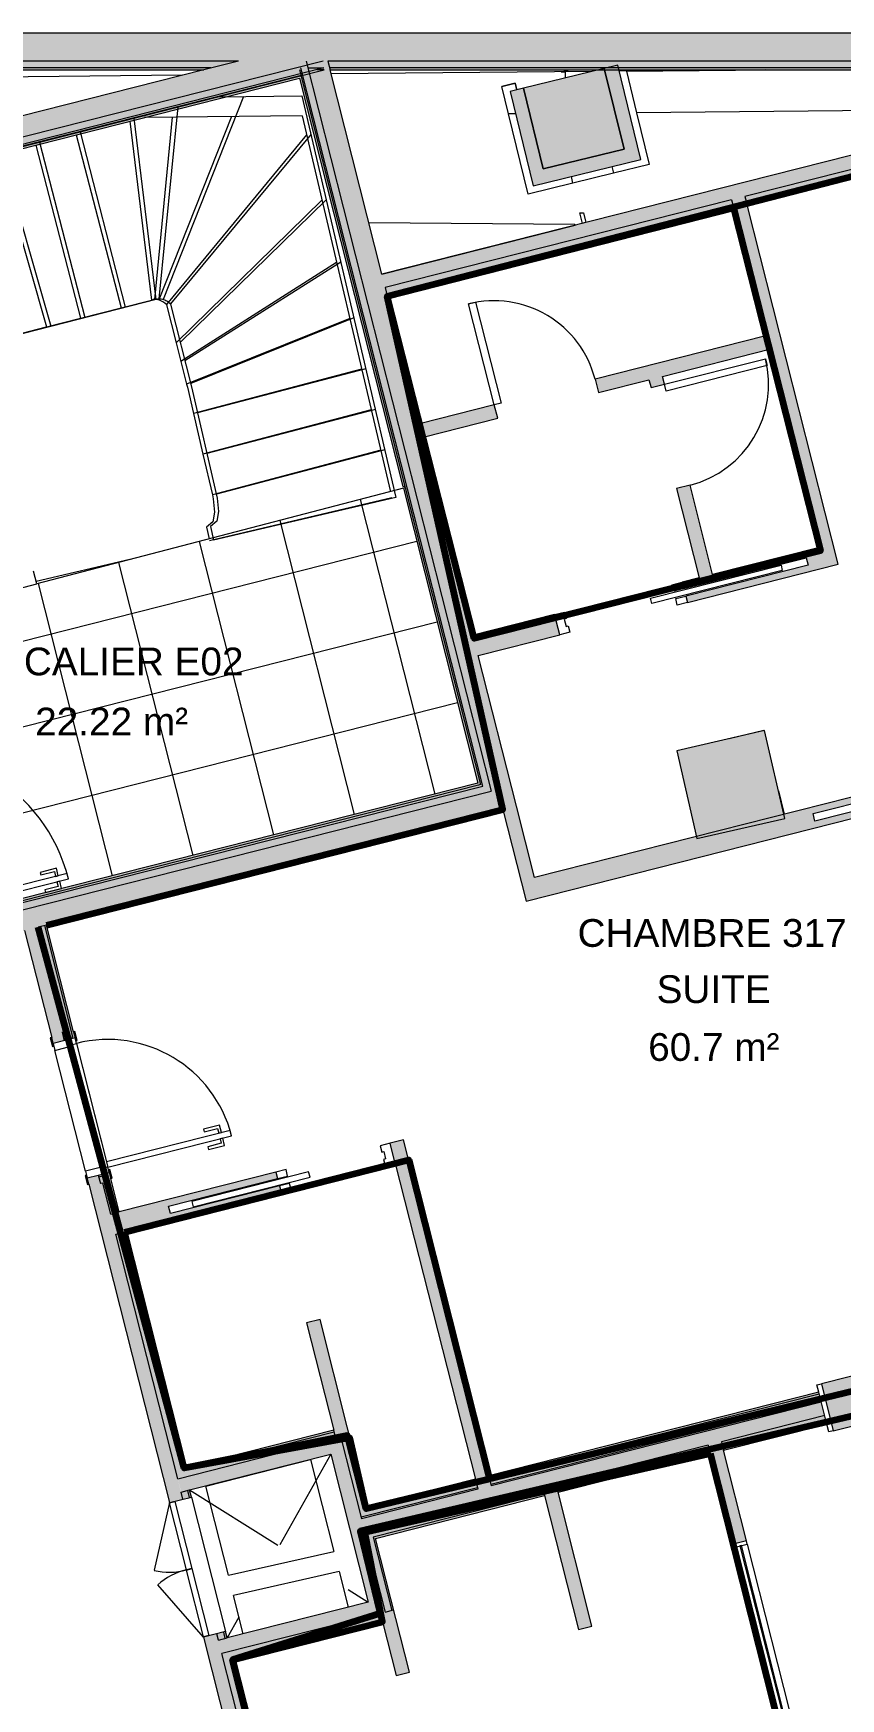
# Model space of a CAD drawing. Header units: metres. Extents: x -227.9 to -140, y 38 to 92.1.
# Drawn here: x -156.53 to -150.71, y 57.11 to 69.11 of the extents above; entities that cross this region are included whole.
import ezdxf

# ---------------------------------------------------------------- set-up
doc = ezdxf.new("R2010")
doc.units = ezdxf.units.M
doc.linetypes.add('JIS_02_0.7', pattern=[1.35, 0.75, -0.6])
doc.linetypes.add('Overhead', pattern=[0.003969, 0.002381, -0.001587])
for name, color, linetype, lineweight in [('A-AREA-IDEN', 7, 'Continuous', 9), ('A-DOOR', 7, 'Continuous', 5), ('A-FLOR', 7, 'Continuous', 5), ('A-FLOR-PATT', 7, 'Continuous', 5), ('A-GLAZ', 7, 'Continuous', 5), ('A-WALL', 7, 'Continuous', 5), ('A-WALL-PATT', 7, 'Continuous', 13), ('I-WALL', 7, 'Continuous', 5), ('S-COLS', 7, 'Continuous', 5), ('S-STRS', 7, 'Continuous', 5), ('S-STRS-MBND', 7, 'Overhead', 5)]:
    doc.layers.add(name, color=color, linetype=linetype, lineweight=lineweight)
doc.layers.add('A-DETL', color=94, linetype='Continuous', lineweight=5, true_color=0x00a600)
doc.layers.add('A-DETL-MBND', color=9, linetype='Continuous', lineweight=5, true_color=0xc0c0c0)
doc.layers.add('Chambre', color=40, linetype='Continuous')
doc.layers.add('SDB', color=230, linetype='Continuous')
doc.styles.add('Arial_1', font='arial.ttf', dxfattribs={"height": 0.2})

msp = doc.modelspace()

# ---------------------------------------------------------------- hatches: boundary and pattern name
at = {"layer": 'A-WALL', "true_color": 0xaaaaaa}
msp.add_hatch(color=253, dxfattribs=at).paths.add_polyline_path([(-147.893, 68.911), (-147.856, 68.911), (-147.856, 69.111), (-169.889, 69.111), (-169.889, 68.911), (-149.537, 68.911)])
h = msp.add_hatch(color=253, dxfattribs=at)
h.paths.add_polyline_path([(-147.856, 68.861), (-147.856, 68.911), (-149.733, 68.911), (-149.72, 68.861), (-147.893, 68.861)])
h.paths.add_polyline_path([(-150.359, 68.861), (-149.824, 68.861), (-149.836, 68.911), (-154.407, 68.911), (-154.394, 68.861), (-151.182, 68.861)])
h.paths.add_polyline_path([(-154.549, 68.861), (-154.554, 68.882), (-154.639, 68.861), (-154.601, 68.861)])
h.paths.add_polyline_path([(-155.293, 68.861), (-155.25, 68.861), (-155.052, 68.911), (-161.283, 68.911), (-161.269, 68.861), (-156.115, 68.861)])
h.paths.add_polyline_path([(-161.476, 68.861), (-161.425, 68.861), (-161.438, 68.911), (-169.889, 68.911), (-169.889, 68.861), (-161.871, 68.861)])
h = msp.add_hatch(color=253, dxfattribs=at)
h.paths.add_polyline_path([(-147.856, 68.848), (-147.856, 68.861), (-149.669, 68.861), (-149.666, 68.848), (-147.893, 68.848)])
h.paths.add_polyline_path([(-149.82, 68.848), (-149.824, 68.861), (-154.394, 68.861), (-154.391, 68.848), (-150.359, 68.848)])
h.paths.add_polyline_path([(-156.115, 68.848), (-155.301, 68.848), (-155.25, 68.861), (-161.269, 68.861), (-161.266, 68.848), (-157.76, 68.848)])
h.paths.add_polyline_path([(-161.473, 68.848), (-161.476, 68.861), (-169.889, 68.861), (-169.889, 68.848), (-161.486, 68.848)])
at = {"layer": 'A-WALL-PATT', "lineweight": 5, "true_color": 0xaaaaaa}
h = msp.add_hatch(color=253, dxfattribs=at)
h.paths.add_polyline_path([(-154.164, 58.404), (-153.325, 58.617), (-153.328, 58.626), (-154.166, 58.414)])
h.paths.add_polyline_path([(-153.228, 58.641), (-150.849, 59.244), (-150.851, 59.254), (-153.231, 58.651)])
at = {"layer": 'I-WALL', "true_color": 0xaaaaaa}
for points in [[(-158.814, 67.803), (-154.441, 68.911), (-155.052, 68.911), (-158.85, 67.949), (-158.832, 67.875)], [(-153.192, 63.504), (-153.047, 63.541), (-154.407, 68.911), (-154.562, 68.911), (-153.229, 63.649)], [(-158.753, 67.767), (-154.435, 68.861), (-154.639, 68.861), (-158.765, 67.816)], [(-158.737, 67.758), (-154.433, 68.848), (-154.486, 68.848), (-158.74, 67.77)], [(-157.78, 67.985), (-154.596, 68.791), (-154.6, 68.806), (-157.784, 67.999)], [(-153.302, 63.682), (-153.29, 63.685), (-154.597, 68.848), (-154.611, 68.848), (-153.305, 63.695)], [(-153.865, 65.843), (-153.851, 65.847), (-154.596, 68.791), (-154.611, 68.787), (-154.176, 67.072)], [(-153.277, 63.637), (-153.229, 63.649), (-154.549, 68.861), (-154.601, 68.861), (-153.29, 63.685)], [(-153.993, 67.278), (-149.601, 68.39), (-149.626, 68.487), (-154.018, 67.375)], [(-150.861, 65.405), (-150.764, 65.429), (-151.399, 67.935), (-151.496, 67.91), (-151.182, 66.671)], [(-153.32, 63.691), (-153.305, 63.695), (-153.848, 65.835), (-153.862, 65.831), (-153.324, 63.706)], [(-157.597, 62.388), (-153.192, 63.504), (-153.229, 63.649), (-157.633, 62.534), (-157.629, 62.517)], [(-157.488, 62.571), (-153.277, 63.637), (-153.29, 63.685), (-157.5, 62.619)], [(-157.433, 62.65), (-153.32, 63.691), (-153.324, 63.706), (-157.436, 62.664), (-157.435, 62.659)], [(-152.976, 62.856), (-152.879, 62.881), (-153.047, 63.541), (-153.144, 63.516)], [(-153.325, 58.617), (-153.228, 58.641), (-153.823, 60.99), (-153.92, 60.965), (-153.328, 58.626)], [(-154.348, 58.981), (-154.251, 59.006), (-154.394, 59.57), (-154.463, 59.841), (-154.56, 59.817), (-154.36, 59.03)], [(-154.139, 58.308), (-150.824, 59.147), (-150.849, 59.244), (-154.164, 58.404)], [(-155.464, 58.596), (-154.385, 58.869), (-154.409, 58.966), (-155.489, 58.692)], [(-155.441, 58.705), (-154.348, 58.981), (-154.36, 59.03), (-155.453, 58.753)], [(-155.44, 58.756), (-154.36, 59.03), (-154.364, 59.042), (-155.443, 58.769)], [(-154.115, 57.803), (-154.018, 57.827), (-154.312, 58.99), (-154.409, 58.966), (-154.155, 57.963)], [(-152.6, 57.606), (-152.503, 57.63), (-152.762, 58.656), (-152.859, 58.632), (-152.826, 58.498)], [(-155.17, 57.432), (-153.993, 57.73), (-154.018, 57.827), (-155.194, 57.529)], [(-153.915, 57.273), (-153.818, 57.297), (-153.932, 57.746), (-154.029, 57.721), (-153.954, 57.427)], [(-155.109, 57.396), (-154.017, 57.673), (-154.029, 57.721), (-155.121, 57.445)], [(-155.093, 57.387), (-154.013, 57.66), (-154.017, 57.673), (-155.096, 57.399)]]:
    msp.add_hatch(color=253, dxfattribs=at).paths.add_polyline_path(points)
h = msp.add_hatch(color=253, dxfattribs=at)
h.paths.add_polyline_path([(-153.981, 67.229), (-151.483, 67.862), (-151.496, 67.91), (-153.993, 67.278)])
h.paths.add_polyline_path([(-151.387, 67.887), (-149.589, 68.342), (-149.601, 68.39), (-151.399, 67.935)])
h = msp.add_hatch(color=253, dxfattribs=at)
h.paths.add_polyline_path([(-153.978, 67.217), (-151.48, 67.849), (-151.483, 67.862), (-153.981, 67.229)])
h.paths.add_polyline_path([(-151.383, 67.874), (-149.525, 68.345), (-149.526, 68.35), (-149.587, 68.334), (-149.589, 68.342), (-151.387, 67.887)])
h = msp.add_hatch(color=253, dxfattribs=at)
h.paths.add_polyline_path([(-153.72, 66.199), (-153.182, 66.336), (-153.207, 66.433), (-153.745, 66.296)])
h.paths.add_polyline_path([(-152.455, 66.521), (-151.223, 66.834), (-151.248, 66.931), (-152.48, 66.618)])
h = msp.add_hatch(color=253, dxfattribs=at)
h.paths.add_polyline_path([(-151.729, 65.185), (-151.632, 65.209), (-151.795, 65.854), (-151.892, 65.83), (-151.752, 65.277)])
h.paths.add_polyline_path([(-152.076, 66.557), (-151.979, 66.581), (-151.994, 66.638), (-152.091, 66.614)])
h = msp.add_hatch(color=253, dxfattribs=at)
h.paths.add_polyline_path([(-153.322, 64.627), (-152.735, 64.775), (-152.772, 64.921), (-153.359, 64.772)])
h.paths.add_polyline_path([(-151.814, 65.008), (-150.727, 65.284), (-150.764, 65.429), (-151.851, 65.154), (-151.839, 65.108), (-150.957, 65.331), (-150.944, 65.278), (-151.826, 65.054), (-151.821, 65.036)])
h = msp.add_hatch(color=253, dxfattribs=at)
h.paths.add_polyline_path([(-152.879, 62.881), (-149.845, 63.65), (-149.856, 63.696), (-150.894, 63.433), (-150.907, 63.486), (-149.87, 63.749), (-149.881, 63.795), (-152.916, 63.026)])
h.paths.add_polyline_path([(-148.769, 63.922), (-148.562, 63.975), (-148.598, 64.12), (-148.805, 64.068), (-148.777, 63.953)])
h = msp.add_hatch(color=253, dxfattribs=at)
h.paths.add_polyline_path([(-157.452, 62.631), (-157.439, 62.634), (-157.442, 62.647), (-157.455, 62.644), (-157.453, 62.634)])
h.paths.add_polyline_path([(-157.43, 62.637), (-153.302, 63.682), (-153.305, 63.695), (-157.433, 62.65), (-157.43, 62.637)])
h = msp.add_hatch(color=253, dxfattribs=at)
h.paths.add_polyline_path([(-153.924, 52.314), (-153.893, 52.317), (-153.894, 52.321)])
h.paths.add_polyline_path([(-154.219, 53.271), (-154.14, 53.291), (-154.155, 53.352), (-154.137, 53.356), (-154.46, 54.63), (-154.478, 54.625), (-154.493, 54.686), (-154.572, 54.666), (-154.229, 53.311)])
h.paths.add_polyline_path([(-154.818, 55.636), (-154.739, 55.656), (-154.754, 55.717), (-154.736, 55.721), (-155.206, 57.575), (-155.303, 57.551), (-154.828, 55.677)])
h.paths.add_polyline_path([(-155.548, 58.52), (-155.452, 58.544), (-156.029, 60.823), (-156.047, 60.819), (-156.062, 60.88), (-156.141, 60.86), (-155.815, 59.57)])
h.paths.add_polyline_path([(-156.387, 61.829), (-156.308, 61.849), (-156.323, 61.91), (-156.305, 61.915), (-156.496, 62.667), (-156.593, 62.643), (-156.397, 61.87)])
h = msp.add_hatch(color=253, dxfattribs=at)
h.paths.add_polyline_path([(-154.143, 53.303), (-154.076, 53.32), (-154.236, 53.95), (-154.285, 53.938), (-154.137, 53.356), (-154.155, 53.352), (-154.145, 53.311)])
h.paths.add_polyline_path([(-154.312, 54.044), (-154.263, 54.057), (-154.424, 54.69), (-154.49, 54.674), (-154.478, 54.625), (-154.46, 54.63), (-154.354, 54.212)])
h.paths.add_polyline_path([(-154.761, 55.819), (-154.713, 55.831), (-155.121, 57.445), (-155.17, 57.432), (-154.897, 56.355)])
h.paths.add_polyline_path([(-155.194, 57.529), (-155.146, 57.541), (-155.157, 57.587), (-155.206, 57.575)])
h.paths.add_polyline_path([(-155.452, 58.544), (-155.403, 58.557), (-155.416, 58.608), (-155.464, 58.596)])
h.paths.add_polyline_path([(-155.489, 58.692), (-155.441, 58.705), (-155.887, 60.467), (-155.935, 60.455), (-155.711, 59.57)])
h.paths.add_polyline_path([(-155.972, 60.6), (-155.924, 60.612), (-155.993, 60.884), (-156.059, 60.867), (-156.047, 60.819), (-156.029, 60.823), (-155.983, 60.642)])
h.paths.add_polyline_path([(-156.311, 61.862), (-156.245, 61.878), (-156.447, 62.679), (-156.496, 62.667), (-156.305, 61.915), (-156.323, 61.91), (-156.313, 61.869)])
h = msp.add_hatch(color=253, dxfattribs=at)
h.paths.add_polyline_path([(-153.893, 52.317), (-153.812, 52.328), (-153.815, 52.341), (-153.894, 52.321)])
h.paths.add_polyline_path([(-154.14, 53.291), (-154.061, 53.311), (-154.211, 53.905), (-154.224, 53.902), (-154.076, 53.32), (-154.143, 53.303)])
h.paths.add_polyline_path([(-154.275, 54.105), (-154.263, 54.108), (-154.414, 54.706), (-154.493, 54.686), (-154.49, 54.674), (-154.424, 54.69), (-154.302, 54.212)])
h.paths.add_polyline_path([(-154.739, 55.656), (-154.66, 55.676), (-154.663, 55.689), (-154.742, 55.668)])
h.paths.add_polyline_path([(-154.713, 55.831), (-154.7, 55.834), (-155.096, 57.399), (-155.109, 57.396), (-154.845, 56.355)])
h.paths.add_polyline_path([(-155.146, 57.541), (-155.133, 57.545), (-155.145, 57.591), (-155.157, 57.587)])
h.paths.add_polyline_path([(-155.403, 58.557), (-155.39, 58.56), (-155.403, 58.611), (-155.416, 58.608)])
h.paths.add_polyline_path([(-155.453, 58.753), (-155.44, 58.756), (-155.874, 60.47), (-155.887, 60.467), (-155.66, 59.57)])
h.paths.add_polyline_path([(-155.924, 60.612), (-155.911, 60.616), (-155.983, 60.9), (-156.062, 60.88), (-156.059, 60.867), (-155.993, 60.884), (-155.931, 60.642)])
h.paths.add_polyline_path([(-156.308, 61.849), (-156.229, 61.869), (-156.435, 62.683), (-156.447, 62.679), (-156.245, 61.878), (-156.311, 61.862)])
h = msp.add_hatch(color=253, dxfattribs=at)
h.paths.add_polyline_path([(-155.935, 60.455), (-154.744, 60.757), (-154.756, 60.803), (-155.541, 60.604), (-155.555, 60.657), (-154.769, 60.856), (-154.781, 60.902), (-155.972, 60.6)])
h.paths.add_polyline_path([(-153.92, 60.965), (-153.823, 60.99), (-153.86, 61.135), (-153.957, 61.111), (-153.928, 60.997)])
h = msp.add_hatch(color=253, dxfattribs=at)
h.paths.add_polyline_path([(-154.118, 58.426), (-153.328, 58.626), (-153.34, 58.675), (-154.13, 58.475)])
h.paths.add_polyline_path([(-153.231, 58.651), (-150.851, 59.254), (-150.864, 59.302), (-153.243, 58.7)])
h = msp.add_hatch(color=253, dxfattribs=at)
h.paths.add_polyline_path([(-154.117, 58.478), (-153.34, 58.675), (-153.343, 58.688), (-154.121, 58.491)])
h.paths.add_polyline_path([(-153.243, 58.7), (-150.864, 59.302), (-150.867, 59.315), (-153.246, 58.712)])
h = msp.add_hatch(color=253, dxfattribs=at)
h.paths.add_polyline_path([(-154.079, 58.271), (-152.847, 58.583), (-152.859, 58.632), (-154.091, 58.32)])
h.paths.add_polyline_path([(-152.75, 58.608), (-151.653, 58.886), (-151.665, 58.934), (-152.762, 58.656)])
h.paths.add_polyline_path([(-151.556, 58.91), (-150.812, 59.099), (-150.824, 59.147), (-151.568, 58.959)])
h = msp.add_hatch(color=253, dxfattribs=at)
h.paths.add_polyline_path([(-154.063, 58.262), (-152.844, 58.571), (-152.847, 58.583), (-154.066, 58.275)])
h.paths.add_polyline_path([(-152.747, 58.595), (-151.65, 58.873), (-151.653, 58.886), (-152.75, 58.608)])
h.paths.add_polyline_path([(-151.553, 58.898), (-150.809, 59.086), (-150.812, 59.099), (-151.556, 58.91)])
h = msp.add_hatch(color=253, dxfattribs=at)
h.paths.add_polyline_path([(-153.993, 57.73), (-153.945, 57.743), (-154.091, 58.32), (-154.139, 58.308), (-154.018, 57.827)])
h.paths.add_polyline_path([(-154.166, 58.414), (-154.118, 58.426), (-154.264, 59.003), (-154.312, 58.99), (-154.188, 58.498)])
h = msp.add_hatch(color=253, dxfattribs=at)
h.paths.add_polyline_path([(-153.945, 57.743), (-153.932, 57.746), (-154.066, 58.275), (-154.079, 58.271), (-153.969, 57.839)])
h.paths.add_polyline_path([(-154.13, 58.475), (-154.117, 58.478), (-154.251, 59.006), (-154.264, 59.003), (-154.136, 58.498)])
h = msp.add_hatch(color=253, dxfattribs=at)
h.paths.add_polyline_path([(-151.111, 56.744), (-151.014, 56.768), (-151.02, 56.791), (-151.117, 56.767)])
h.paths.add_polyline_path([(-151.485, 58.221), (-151.388, 58.245), (-151.568, 58.959), (-151.665, 58.934), (-151.555, 58.498)])
at = {"layer": 'S-COLS', "true_color": 0x808080}
for points in [[(-152.926, 68.012), (-152.149, 68.202), (-152.316, 68.882), (-152.413, 68.858), (-152.27, 68.275), (-152.853, 68.133), (-152.996, 68.715), (-153.093, 68.691), (-152.958, 68.143)], [(-152.853, 68.133), (-152.27, 68.275), (-152.413, 68.858), (-152.996, 68.715), (-152.855, 68.143)], [(-151.745, 63.307), (-151.111, 63.452), (-151.257, 64.086), (-151.891, 63.94)], [(-150.762, 59.038), (-149.986, 59.234), (-150.072, 59.574), (-150.848, 59.377)]]:
    msp.add_hatch(color=8, dxfattribs=at).paths.add_polyline_path(points)

# ---------------------------------------------------------------- linework, layer by layer
at = {"layer": 'A-DETL', "color": 7, "linetype": 'JIS_02_0.7'}
for p, q in [((-154.385, 58.869), (-155.133, 57.545)), ((-155.403, 58.611), (-154.115, 57.803))]:
    msp.add_line(p, q, dxfattribs=at)
at = {"layer": 'A-DETL-MBND', "lineweight": 9}
for p, q in [((-152.725, 68.833), (-152.665, 68.848)), ((-152.256, 68.848), (-152.254, 68.838)), ((-152.254, 68.838), (-151.205, 68.848)), ((-152.254, 68.838), (-152.18, 68.538)), ((-152.254, 68.838), (-152.18, 68.538)), ((-153.153, 68.728), (-153.056, 68.752)), ((-153.056, 68.752), (-153.153, 68.728)), ((-153.105, 68.53), (-153.153, 68.728)), ((-153.105, 68.53), (-153.153, 68.728)), ((-153.044, 68.703), (-153.056, 68.752)), ((-153.056, 68.752), (-153.044, 68.703)), ((-149.748, 68.562), (-152.18, 68.538)), ((-154.592, 68.515), (-155.728, 68.504)), ((-152.963, 67.951), (-153.105, 68.53)), ((-152.18, 68.538), (-152.089, 68.165)), ((-152.347, 68.102), (-152.639, 68.031)), ((-152.347, 68.102), (-152.639, 68.031)), ((-152.089, 68.165), (-152.347, 68.102)), ((-152.639, 68.031), (-152.963, 67.951)), ((-152.589, 67.816), (-152.563, 67.816)), ((-152.563, 67.816), (-152.547, 67.747)), ((-155.124, 57.996), (-154.363, 58.168)), ((-154.326, 58.023), (-155.087, 57.85))]:
    msp.add_line(p, q, dxfattribs=at)
at = {"layer": 'A-DETL-MBND'}
for p, q in [((-154.018, 67.375), (-152.624, 67.729)), ((-152.572, 67.743), (-152.547, 67.749))]:
    msp.add_line(p, q, dxfattribs=at)
at = {"layer": 'A-DOOR', "lineweight": 9}
for p, q in [((-153.392, 67.16), (-153.342, 67.172)), ((-153.207, 66.433), (-153.392, 67.16)), ((-153.342, 67.172), (-153.157, 66.446)), ((-151.979, 66.581), (-151.252, 66.765)), ((-151.252, 66.765), (-151.24, 66.716)), ((-151.24, 66.716), (-151.967, 66.532)), ((-151.967, 66.532), (-151.979, 66.581)), ((-153.157, 66.446), (-153.207, 66.433)), ((-152.08, 65.039), (-151.139, 65.277)), ((-151.13, 65.239), (-152.07, 65)), ((-151.139, 65.277), (-151.13, 65.239)), ((-152.07, 65), (-152.08, 65.039)), ((-154.545, 60.905), (-155.388, 60.691)), ((-155.378, 60.653), (-154.535, 60.866)), ((-154.535, 60.866), (-154.545, 60.905)), ((-155.388, 60.691), (-155.378, 60.653))]:
    msp.add_line(p, q, dxfattribs=at)
at = {"layer": 'A-DOOR', "color": 9, "true_color": 0xc0c0c0}
for p, q in [((-151.924, 65.135), (-151.851, 65.154)), ((-151.912, 65.089), (-151.924, 65.135)), ((-151.839, 65.108), (-151.912, 65.089)), ((-151.851, 65.154), (-151.839, 65.108)), ((-151.898, 65.036), (-151.826, 65.054)), ((-151.887, 64.99), (-151.898, 65.036)), ((-151.814, 65.008), (-151.887, 64.99)), ((-151.826, 65.054), (-151.814, 65.008)), ((-152.772, 64.921), (-152.699, 64.939)), ((-152.735, 64.775), (-152.772, 64.921)), ((-152.687, 64.893), (-152.702, 64.889)), ((-152.702, 64.889), (-152.688, 64.836)), ((-152.699, 64.939), (-152.687, 64.893)), ((-152.688, 64.836), (-152.674, 64.84)), ((-152.674, 64.84), (-152.662, 64.794)), ((-152.662, 64.794), (-152.735, 64.775)), ((-156.398, 61.873), (-156.408, 61.87)), ((-156.408, 61.87), (-156.392, 61.807)), ((-156.382, 61.81), (-156.398, 61.873)), ((-156.229, 61.869), (-156.387, 61.829)), ((-156.387, 61.829), (-156.374, 61.78)), ((-156.261, 61.819), (-156.219, 61.83)), ((-156.23, 61.915), (-156.24, 61.913)), ((-156.24, 61.913), (-156.224, 61.85)), ((-156.214, 61.852), (-156.23, 61.915)), ((-156.219, 61.83), (-156.229, 61.869)), ((-156.224, 61.85), (-156.214, 61.852)), ((-156.392, 61.807), (-156.382, 61.81)), ((-156.374, 61.78), (-156.259, 61.81)), ((-156.259, 61.81), (-156.261, 61.819)), ((-153.957, 61.111), (-154.03, 61.092)), ((-153.92, 60.965), (-153.957, 61.111)), ((-154.03, 61.092), (-154.018, 61.046)), ((-154.018, 61.046), (-154.004, 61.05)), ((-153.99, 60.997), (-154.005, 60.993)), ((-154.005, 60.993), (-153.993, 60.947)), ((-154.004, 61.05), (-153.99, 60.997)), ((-156.146, 60.879), (-156.156, 60.877)), ((-156.156, 60.877), (-156.14, 60.814)), ((-156.038, 60.937), (-156.153, 60.908)), ((-156.153, 60.908), (-156.141, 60.86)), ((-156.13, 60.816), (-156.146, 60.879)), ((-156.141, 60.86), (-155.983, 60.9)), ((-156.036, 60.928), (-156.038, 60.937)), ((-155.993, 60.938), (-156.036, 60.928)), ((-155.983, 60.9), (-155.993, 60.938)), ((-155.978, 60.921), (-155.988, 60.919)), ((-155.988, 60.919), (-155.972, 60.856)), ((-155.962, 60.858), (-155.978, 60.921)), ((-154.708, 60.92), (-154.781, 60.902)), ((-154.781, 60.902), (-154.769, 60.856)), ((-154.769, 60.856), (-154.697, 60.874)), ((-154.697, 60.874), (-154.708, 60.92)), ((-153.993, 60.947), (-153.92, 60.965)), ((-156.14, 60.814), (-156.13, 60.816)), ((-155.972, 60.856), (-155.962, 60.858)), ((-154.683, 60.821), (-154.756, 60.803)), ((-154.756, 60.803), (-154.744, 60.757)), ((-154.744, 60.757), (-154.672, 60.775)), ((-154.672, 60.775), (-154.683, 60.821)), ((-155.548, 58.52), (-155.659, 58.032)), ((-155.303, 57.551), (-155.632, 57.927))]:
    msp.add_line(p, q, dxfattribs=at)
at = {"layer": 'A-DOOR'}
for p, q in [((-156.287, 63.055), (-157.47, 62.756)), ((-156.364, 63.092), (-156.48, 63.063)), ((-156.48, 63.063), (-156.475, 63.044)), ((-156.475, 63.044), (-156.378, 63.068)), ((-156.378, 63.068), (-156.37, 63.034)), ((-156.37, 63.034), (-156.35, 63.039)), ((-156.35, 63.039), (-156.364, 63.092)), ((-156.277, 63.016), (-156.287, 63.055)), ((-157.46, 62.717), (-156.277, 63.016)), ((-156.351, 62.962), (-156.448, 62.937)), ((-156.448, 62.937), (-156.443, 62.918)), ((-156.443, 62.918), (-156.327, 62.947)), ((-156.34, 63), (-156.36, 62.995)), ((-156.36, 62.995), (-156.351, 62.962)), ((-156.327, 62.947), (-156.34, 63)), ((-155.188, 61.24), (-155.304, 61.211)), ((-155.174, 61.187), (-155.188, 61.24)), ((-155.111, 61.203), (-156.003, 60.977)), ((-155.993, 60.938), (-155.101, 61.164)), ((-155.304, 61.211), (-155.299, 61.192)), ((-155.299, 61.192), (-155.202, 61.216)), ((-155.175, 61.11), (-155.272, 61.085)), ((-155.202, 61.216), (-155.193, 61.182)), ((-155.193, 61.182), (-155.174, 61.187)), ((-155.164, 61.148), (-155.184, 61.143)), ((-155.184, 61.143), (-155.175, 61.11)), ((-155.151, 61.095), (-155.164, 61.148)), ((-155.101, 61.164), (-155.111, 61.203)), ((-155.272, 61.085), (-155.267, 61.066)), ((-155.267, 61.066), (-155.151, 61.095)), ((-156.003, 60.977), (-155.993, 60.938))]:
    msp.add_line(p, q, dxfattribs=at)
at = {"layer": 'A-DOOR', "color": 9, "lineweight": 9, "true_color": 0xc0c0c0}
for p, q in [((-155.548, 58.518), (-155.509, 58.528)), ((-155.426, 58.036), (-155.548, 58.518)), ((-155.509, 58.528), (-155.387, 58.046)), ((-155.387, 58.046), (-155.426, 58.036)), ((-155.425, 58.034), (-155.387, 58.044)), ((-155.303, 57.552), (-155.425, 58.034)), ((-155.387, 58.044), (-155.265, 57.562)), ((-155.265, 57.562), (-155.303, 57.552))]:
    msp.add_line(p, q, dxfattribs=at)
at = {"layer": 'A-DOOR'}
for centre, radius, start, end in [((-153.207, 66.433), 0.75, 14.2746, 104.2746), ((-151.979, 66.581), 0.75, 284.2157, 14.2157), ((-157.46, 62.717), 1.22, 14.2157, 104.2157), ((-155.993, 60.938), 0.92, 14.2157, 104.2157)]:
    msp.add_arc(centre, radius, start, end, dxfattribs=at)
at = {"layer": 'A-DOOR', "color": 9, "true_color": 0xc0c0c0}
for centre, start, end in [((-155.548, 58.473), 255.8362, 285.5952), ((-155.325, 57.592), 102.8362, 132.5952)]:
    msp.add_arc(centre, 0.455, start, end, dxfattribs=at)
at = {"layer": 'A-FLOR', "lineweight": 9}
for p, q in [((-155.458, 68.808), (-160.794, 68.757)), ((-152.504, 68.836), (-154.384, 68.818)), ((-152.725, 68.833), (-152.695, 68.834)), ((-152.695, 68.834), (-152.695, 68.789)), ((-151.25, 68.848), (-152.305, 68.838)), ((-154.592, 68.515), (-153.955, 65.806)), ((-153.053, 68.53), (-153.105, 68.53)), ((-156.461, 68.334), (-156.438, 68.34)), ((-152.639, 68.031), (-152.65, 68.079)), ((-152.359, 68.151), (-152.347, 68.102)), ((-154.112, 67.746), (-152.626, 67.736)), ((-152.626, 67.736), (-152.624, 67.728)), ((-152.571, 67.741), (-152.589, 67.816)), ((-155.834, 65.318), (-156.51, 65.159)), ((-155.287, 58.639), (-154.531, 58.831)), ((-154.531, 58.831), (-154.363, 58.168)), ((-155.124, 57.996), (-155.287, 58.639)), ((-154.326, 58.023), (-154.261, 57.766)), ((-155.017, 57.574), (-155.087, 57.85))]:
    msp.add_line(p, q, dxfattribs=at)
at = {"layer": 'A-FLOR'}
for p, q in [((-153.862, 65.831), (-156.506, 65.143)), ((-151.514, 64.027), (-151.263, 64.087)), ((-151.263, 64.087), (-151.262, 64.084)), ((-151.157, 63.651), (-151.116, 63.482)), ((-153.144, 63.516), (-156.435, 62.683)), ((-156.219, 61.83), (-155.993, 60.938)), ((-150.88, 59.369), (-150.848, 59.377)), ((-150.867, 59.315), (-150.88, 59.369)), ((-150.794, 59.03), (-150.809, 59.086)), ((-150.762, 59.038), (-150.794, 59.03))]:
    msp.add_line(p, q, dxfattribs=at)
at = {"layer": 'A-FLOR-PATT', "color": 7, "linetype": 'Continuous', "true_color": 0xffffff}
for p, q in [((-153.633, 63.627), (-154.171, 65.75)), ((-154.214, 63.48), (-154.751, 65.599)), ((-157.874, 64.41), (-153.766, 65.45)), ((-154.796, 63.333), (-155.332, 65.448)), ((-155.378, 63.185), (-155.913, 65.297)), ((-155.959, 63.038), (-156.493, 65.146)), ((-157.741, 63.825), (-153.618, 64.869)), ((-157.593, 63.243), (-153.471, 64.287))]:
    msp.add_line(p, q, dxfattribs=at)
at = {"layer": 'A-GLAZ', "lineweight": 13}
for p, q in [((-151.388, 58.245), (-151.485, 58.221)), ((-151.485, 58.221), (-151.479, 58.197)), ((-151.479, 58.197), (-151.382, 58.221)), ((-151.382, 58.221), (-151.388, 58.245)), ((-151.425, 58.21), (-151.435, 58.208)), ((-151.435, 58.208), (-151.079, 56.802)), ((-151.07, 56.804), (-151.425, 58.21))]:
    msp.add_line(p, q, dxfattribs=at)
at = {"layer": 'A-GLAZ'}
for p, q in [((-151.382, 58.221), (-151.026, 56.815)), ((-151.123, 56.791), (-151.479, 58.197))]:
    msp.add_line(p, q, dxfattribs=at)
at = {"layer": 'A-WALL', "lineweight": 13}
for p, q in [((-147.856, 69.111), (-169.889, 69.111)), ((-161.266, 68.848), (-155.301, 68.848)), ((-154.391, 68.848), (-149.82, 68.848))]:
    msp.add_line(p, q, dxfattribs=at)
at = {"layer": 'A-WALL'}
for p, q in [((-155.052, 68.911), (-161.283, 68.911)), ((-154.441, 68.911), (-158.814, 67.803)), ((-155.052, 68.911), (-155.301, 68.848)), ((-154.562, 68.911), (-153.229, 63.649)), ((-149.836, 68.911), (-154.407, 68.911)), ((-154.407, 68.911), (-154.391, 68.848)), ((-155.25, 68.861), (-161.269, 68.861)), ((-154.435, 68.861), (-158.753, 67.767)), ((-153.29, 63.685), (-154.601, 68.861)), ((-149.824, 68.861), (-154.394, 68.861)), ((-149.601, 68.39), (-151.399, 67.935)), ((-149.589, 68.342), (-151.387, 67.887)), ((-151.496, 67.91), (-153.993, 67.278)), ((-151.483, 67.862), (-153.981, 67.229)), ((-151.496, 67.91), (-151.48, 67.849)), ((-151.399, 67.935), (-151.383, 67.874)), ((-153.993, 67.278), (-153.978, 67.217)), ((-153.848, 65.835), (-153.305, 63.695)), ((-157.488, 62.571), (-153.229, 63.649)), ((-153.32, 63.691), (-157.433, 62.65)), ((-157.43, 62.637), (-153.29, 63.685)), ((-156.435, 62.683), (-156.496, 62.667)), ((-156.305, 61.915), (-156.496, 62.667)), ((-156.245, 61.878), (-156.447, 62.679)), ((-156.323, 61.91), (-156.305, 61.915)), ((-156.323, 61.91), (-156.308, 61.849)), ((-156.311, 61.862), (-156.245, 61.878)), ((-156.062, 60.88), (-156.047, 60.819)), ((-155.993, 60.884), (-156.059, 60.867)), ((-155.924, 60.612), (-155.993, 60.884)), ((-156.029, 60.823), (-156.047, 60.819)), ((-155.972, 60.6), (-156.029, 60.823)), ((-155.972, 60.6), (-155.911, 60.616)), ((-155.935, 60.455), (-155.874, 60.47)), ((-155.489, 58.692), (-155.935, 60.455)), ((-155.453, 58.753), (-155.887, 60.467)), ((-150.864, 59.302), (-153.243, 58.7)), ((-150.851, 59.254), (-153.231, 58.651)), ((-150.849, 59.244), (-153.228, 58.641)), ((-150.824, 59.147), (-151.568, 58.959)), ((-150.812, 59.099), (-151.556, 58.91)), ((-155.489, 58.692), (-154.348, 58.981)), ((-155.453, 58.753), (-154.36, 59.03)), ((-154.348, 58.981), (-154.364, 59.042)), ((-154.251, 59.006), (-154.312, 58.99)), ((-154.312, 58.99), (-154.164, 58.404)), ((-154.264, 59.003), (-154.13, 58.475)), ((-151.568, 58.959), (-151.553, 58.898)), ((-151.665, 58.934), (-152.762, 58.656)), ((-151.653, 58.886), (-152.75, 58.608)), ((-151.665, 58.934), (-151.65, 58.873)), ((-153.246, 58.712), (-153.228, 58.641)), ((-155.464, 58.596), (-155.403, 58.611)), ((-155.452, 58.544), (-155.464, 58.596)), ((-155.403, 58.557), (-155.416, 58.608)), ((-153.328, 58.626), (-154.166, 58.414)), ((-153.325, 58.617), (-154.164, 58.404)), ((-152.859, 58.632), (-154.139, 58.308)), ((-153.34, 58.675), (-154.13, 58.475)), ((-152.847, 58.583), (-154.079, 58.271)), ((-153.343, 58.688), (-153.325, 58.617)), ((-152.859, 58.632), (-152.844, 58.571)), ((-152.762, 58.656), (-152.747, 58.595)), ((-154.139, 58.308), (-153.993, 57.73)), ((-154.079, 58.271), (-153.945, 57.743)), ((-153.993, 57.73), (-153.932, 57.746)), ((-154.029, 57.721), (-155.17, 57.432)), ((-154.017, 57.673), (-155.109, 57.396)), ((-154.029, 57.721), (-154.013, 57.66)), ((-155.194, 57.529), (-155.206, 57.575)), ((-155.194, 57.529), (-155.133, 57.545)), ((-155.146, 57.541), (-155.157, 57.587)), ((-154.761, 55.819), (-155.17, 57.432)), ((-154.713, 55.831), (-155.109, 57.396))]:
    msp.add_line(p, q, dxfattribs=at)
at = {"layer": 'Chambre', "lineweight": 140}
for points in [[(-156.435, 62.682), (-153.144, 63.516), (-153.978, 67.217), (-149.532, 68.361), (-149.652, 68.833), (-147.856, 68.833), (-145.786, 60.492), (-154.13, 58.475), (-154.264, 59.003), (-155.443, 58.769), (-156.496, 62.667)], [(-155.093, 57.387), (-154.266, 54.121), (-144.812, 56.559), (-145.827, 60.266), (-154.173, 58.314), (-154.029, 57.721), (-155.093, 57.387)]]:
    msp.add_lwpolyline(points, dxfattribs=at)
at = {"layer": 'I-WALL', "lineweight": 13}
for p, q in [((-155.301, 68.848), (-158.789, 67.964)), ((-158.737, 67.758), (-154.433, 68.848)), ((-154.6, 68.806), (-157.784, 67.999)), ((-157.78, 67.985), (-154.611, 68.787)), ((-154.611, 68.848), (-153.848, 65.835)), ((-154.611, 68.787), (-153.865, 65.843)), ((-154.433, 68.848), (-154.486, 68.848)), ((-154.018, 67.375), (-154.391, 68.848)), ((-149.723, 68.463), (-154.018, 67.375)), ((-151.383, 67.874), (-149.525, 68.345)), ((-153.978, 67.217), (-151.48, 67.849)), ((-151.48, 67.849), (-151.248, 66.931)), ((-150.727, 65.284), (-151.383, 67.874)), ((-153.745, 66.296), (-153.978, 67.217)), ((-151.248, 66.931), (-152.48, 66.618)), ((-151.994, 66.638), (-151.223, 66.834)), ((-151.223, 66.834), (-150.861, 65.405)), ((-151.979, 66.581), (-151.994, 66.638)), ((-152.48, 66.618), (-152.455, 66.521)), ((-152.455, 66.521), (-152.091, 66.614)), ((-152.091, 66.614), (-152.076, 66.557)), ((-152.076, 66.557), (-151.979, 66.581)), ((-153.207, 66.433), (-153.745, 66.296)), ((-153.182, 66.336), (-153.207, 66.433)), ((-153.72, 66.199), (-153.182, 66.336)), ((-153.359, 64.772), (-153.72, 66.199)), ((-153.865, 65.843), (-153.851, 65.847)), ((-153.848, 65.835), (-153.862, 65.831)), ((-153.862, 65.831), (-153.324, 63.706)), ((-151.795, 65.854), (-151.892, 65.83)), ((-151.892, 65.83), (-151.729, 65.185)), ((-151.632, 65.209), (-151.795, 65.854)), ((-151.839, 65.108), (-150.957, 65.331)), ((-150.861, 65.405), (-151.632, 65.209)), ((-150.957, 65.331), (-150.944, 65.278)), ((-151.729, 65.185), (-151.851, 65.154)), ((-150.944, 65.278), (-151.826, 65.054)), ((-151.814, 65.008), (-150.727, 65.284)), ((-152.772, 64.921), (-153.359, 64.772)), ((-153.322, 64.627), (-152.735, 64.775)), ((-153.047, 63.541), (-153.322, 64.627)), ((-150.907, 63.486), (-149.87, 63.749)), ((-153.324, 63.706), (-157.432, 62.665)), ((-153.305, 63.695), (-153.32, 63.691)), ((-152.976, 62.856), (-149.845, 63.65)), ((-150.398, 63.664), (-152.916, 63.026)), ((-149.856, 63.696), (-150.894, 63.433)), ((-156.435, 62.683), (-153.144, 63.516)), ((-153.144, 63.516), (-152.976, 62.856)), ((-152.916, 63.026), (-153.047, 63.541)), ((-150.894, 63.433), (-150.907, 63.486)), ((-156.24, 61.913), (-156.435, 62.683)), ((-156.593, 62.643), (-156.398, 61.873)), ((-153.86, 61.135), (-153.957, 61.111)), ((-153.246, 58.712), (-153.86, 61.135)), ((-154.781, 60.902), (-155.911, 60.616)), ((-153.92, 60.965), (-153.343, 58.688)), ((-156.13, 60.816), (-155.548, 58.52)), ((-155.911, 60.616), (-155.972, 60.856)), ((-155.874, 60.47), (-154.744, 60.757)), ((-155.555, 60.657), (-154.769, 60.856)), ((-154.756, 60.803), (-155.541, 60.604)), ((-155.541, 60.604), (-155.555, 60.657)), ((-155.443, 58.769), (-155.874, 60.47)), ((-154.463, 59.841), (-154.56, 59.817)), ((-154.56, 59.817), (-154.364, 59.042)), ((-154.267, 59.067), (-154.463, 59.841)), ((-150.867, 59.315), (-153.246, 58.712)), ((-150.809, 59.086), (-150.867, 59.315)), ((-154.121, 58.491), (-154.267, 59.067)), ((-151.553, 58.898), (-150.809, 59.086)), ((-154.364, 59.042), (-155.443, 58.769)), ((-155.403, 58.611), (-154.385, 58.869)), ((-154.385, 58.869), (-154.115, 57.803)), ((-152.747, 58.595), (-151.65, 58.873)), ((-151.65, 58.873), (-151.485, 58.221)), ((-151.388, 58.245), (-151.553, 58.898)), ((-155.39, 58.56), (-155.403, 58.611)), ((-153.343, 58.688), (-154.121, 58.491)), ((-152.503, 57.63), (-152.747, 58.595)), ((-155.548, 58.52), (-155.39, 58.56)), ((-154.063, 58.262), (-152.844, 58.571)), ((-152.844, 58.571), (-152.6, 57.606)), ((-153.917, 57.685), (-154.063, 58.262)), ((-154.115, 57.803), (-155.133, 57.545)), ((-155.093, 57.387), (-154.013, 57.66)), ((-154.013, 57.66), (-153.915, 57.273)), ((-153.818, 57.297), (-153.917, 57.685)), ((-152.6, 57.606), (-152.503, 57.63)), ((-155.145, 57.591), (-155.303, 57.551)), ((-155.303, 57.551), (-154.829, 55.679)), ((-155.133, 57.545), (-155.145, 57.591)), ((-154.7, 55.834), (-155.093, 57.387)), ((-153.915, 57.273), (-153.818, 57.297))]:
    msp.add_line(p, q, dxfattribs=at)
at = {"layer": 'I-WALL'}
for p, q in [((-154.549, 68.861), (-154.435, 68.861)), ((-156.219, 61.83), (-156.003, 60.977)), ((-156.153, 60.908), (-156.374, 61.78)), ((-155.548, 58.518), (-155.548, 58.52)), ((-155.39, 58.56), (-155.145, 57.591)), ((-155.425, 58.034), (-155.426, 58.036)), ((-155.303, 57.551), (-155.303, 57.552))]:
    msp.add_line(p, q, dxfattribs=at)
at = {"layer": 'S-COLS', "color": 8, "lineweight": 15, "true_color": 0x7f7f7f}
for p, q in [((-152.413, 68.858), (-152.996, 68.715)), ((-152.27, 68.275), (-152.413, 68.858)), ((-152.996, 68.715), (-152.853, 68.133)), ((-152.853, 68.133), (-152.27, 68.275)), ((-151.257, 64.086), (-151.891, 63.94)), ((-151.111, 63.452), (-151.257, 64.086)), ((-151.891, 63.94), (-151.745, 63.307)), ((-151.745, 63.307), (-151.111, 63.452))]:
    msp.add_line(p, q, dxfattribs=at)
at = {"layer": 'S-COLS', "lineweight": 9}
for p, q in [((-152.316, 68.882), (-152.413, 68.858)), ((-152.413, 68.858), (-152.27, 68.275)), ((-152.149, 68.202), (-152.316, 68.882)), ((-152.996, 68.715), (-153.093, 68.691)), ((-153.093, 68.691), (-152.926, 68.012)), ((-152.853, 68.133), (-152.996, 68.715)), ((-152.926, 68.012), (-152.149, 68.202)), ((-152.27, 68.275), (-152.853, 68.133)), ((-150.072, 59.574), (-150.848, 59.377)), ((-150.848, 59.377), (-150.762, 59.038)), ((-150.762, 59.038), (-149.986, 59.234))]:
    msp.add_line(p, q, dxfattribs=at)
at = {"layer": 'S-STRS', "color": 8, "lineweight": 18, "true_color": 0x7f7f7f}
for p, q in [((-155.835, 68.477), (-155.678, 67.188)), ((-155.835, 68.477), (-155.678, 67.188)), ((-155.528, 68.506), (-155.657, 67.192)), ((-155.528, 68.506), (-155.657, 67.192)), ((-155.102, 68.51), (-155.625, 67.189)), ((-155.102, 68.51), (-155.625, 67.189)), ((-156.513, 68.305), (-156.189, 67.057)), ((-156.513, 68.305), (-156.189, 67.057)), ((-156.221, 68.379), (-155.897, 67.132)), ((-156.221, 68.379), (-155.897, 67.132)), ((-154.56, 68.379), (-155.571, 67.155)), ((-154.56, 68.379), (-155.571, 67.155)), ((-156.79, 68.235), (-156.435, 66.994)), ((-156.79, 68.235), (-156.435, 66.994)), ((-154.449, 67.907), (-155.5, 66.879)), ((-154.449, 67.907), (-155.5, 66.879)), ((-154.344, 67.458), (-155.467, 66.746)), ((-154.344, 67.458), (-155.467, 66.746)), ((-156.189, 67.057), (-155.897, 67.132)), ((-155.897, 67.132), (-155.678, 67.188)), ((-155.678, 67.188), (-155.665, 67.191)), ((-155.57, 67.154), (-155.5, 66.879)), ((-156.731, 66.919), (-156.435, 66.994)), ((-156.435, 66.994), (-156.189, 67.057)), ((-154.249, 67.056), (-155.425, 66.581)), ((-154.249, 67.056), (-155.425, 66.581)), ((-155.5, 66.879), (-155.467, 66.746)), ((-155.467, 66.746), (-155.425, 66.581)), ((-154.163, 66.689), (-155.375, 66.37)), ((-154.163, 66.689), (-155.375, 66.37)), ((-155.425, 66.581), (-155.419, 66.559)), ((-155.419, 66.559), (-155.375, 66.37)), ((-154.094, 66.397), (-155.307, 66.077)), ((-154.094, 66.397), (-155.307, 66.077)), ((-155.375, 66.37), (-155.307, 66.077)), ((-155.307, 66.077), (-155.239, 65.785)), ((-154.025, 66.105), (-155.239, 65.785)), ((-154.025, 66.105), (-155.239, 65.785)), ((-155.239, 65.785), (-155.233, 65.756)), ((-153.945, 65.762), (-155.259, 65.453)), ((-155.233, 65.756), (-155.223, 65.659)), ((-155.235, 65.59), (-155.281, 65.55)), ((-155.281, 65.55), (-155.262, 65.467)), ((-155.223, 65.659), (-155.235, 65.59)), ((-156.506, 65.142), (-156.53, 65.235)), ((-157.963, 64.764), (-156.506, 65.142)), ((-157.963, 64.764), (-156.506, 65.142))]:
    msp.add_line(p, q, dxfattribs=at)
for start, end in [(92.0055, 96.5055), (75.3804, 92.0055), (41.2225, 75.3804), (40.7049, 41.2225)]:
    msp.add_arc((-155.653, 67.083), 0.109, start, end, dxfattribs=at)
at = {"layer": 'S-STRS-MBND', "color": 8, "linetype": 'Continuous', "lineweight": 18, "true_color": 0x7f7f7f}
for p, q in [((-158.397, 67.838), (-155.199, 68.654)), ((-155.489, 68.58), (-155.626, 67.197)), ((-155.489, 68.58), (-155.626, 67.197)), ((-155.014, 68.655), (-155.595, 67.193)), ((-155.014, 68.655), (-155.595, 67.193)), ((-155.199, 68.654), (-154.593, 68.659)), ((-154.593, 68.659), (-153.916, 65.765)), ((-155.805, 68.499), (-155.648, 67.193)), ((-155.805, 68.499), (-155.648, 67.193)), ((-156.485, 68.326), (-156.158, 67.063)), ((-156.485, 68.326), (-156.158, 67.063)), ((-156.193, 68.4), (-155.867, 67.137)), ((-156.193, 68.4), (-155.867, 67.137)), ((-154.528, 68.383), (-155.54, 67.16)), ((-154.528, 68.383), (-155.54, 67.16)), ((-156.762, 68.255), (-156.405, 67)), ((-156.762, 68.255), (-156.405, 67)), ((-154.418, 67.91), (-155.47, 66.884)), ((-154.418, 67.91), (-155.47, 66.884)), ((-154.313, 67.462), (-155.437, 66.75)), ((-154.313, 67.462), (-155.437, 66.75)), ((-156.99, 66.851), (-155.635, 67.196)), ((-155.54, 67.159), (-155.389, 66.563)), ((-154.219, 67.059), (-155.395, 66.586)), ((-154.219, 67.059), (-155.395, 66.586)), ((-154.133, 66.692), (-155.346, 66.374)), ((-154.133, 66.692), (-155.346, 66.374)), ((-155.389, 66.563), (-155.204, 65.761)), ((-154.064, 66.4), (-155.278, 66.082)), ((-154.064, 66.4), (-155.278, 66.082)), ((-153.996, 66.108), (-155.21, 65.79)), ((-153.996, 66.108), (-155.21, 65.79)), ((-153.916, 65.765), (-155.23, 65.457)), ((-155.194, 65.663), (-155.206, 65.594)), ((-155.204, 65.761), (-155.194, 65.663)), ((-155.206, 65.594), (-155.253, 65.555)), ((-155.253, 65.555), (-155.23, 65.457))]:
    msp.add_line(p, q, dxfattribs=at)
msp.add_open_spline([(-155.635, 67.196), (-155.623, 67.198), (-155.599, 67.196), (-155.566, 67.183), (-155.547, 67.168), (-155.54, 67.159)], degree=3, dxfattribs=at)
at = {"layer": 'SDB', "lineweight": 140}
for points in [[(-151.481, 67.852), (-150.855, 65.38), (-153.352, 64.748), (-153.978, 67.217), (-151.481, 67.852)], [(-155.874, 60.47), (-153.823, 60.99), (-153.241, 58.69), (-154.13, 58.475), (-154.247, 58.988), (-155.443, 58.769), (-155.874, 60.47)], [(-151.65, 58.873), (-151.123, 56.791), (-154.706, 55.857), (-155.093, 57.387), (-154.013, 57.66), (-154.139, 58.308), (-151.65, 58.873)]]:
    msp.add_lwpolyline(points, dxfattribs=at)

# ---------------------------------------------------------------- texts
at = {"layer": 'A-AREA-IDEN', "color": 164, "true_color": 0x0029a5, "style": 'Arial_1'}
for s, p in [('ESCALIER E02', (-156.971, 64.483)), ('22.22 m²', (-156.517, 64.05)), ('CHAMBRE 317', (-152.606, 62.526)), ('SUITE', (-152.036, 62.121)), ('60.7 m²', (-152.097, 61.704))]:
    msp.add_text(s, height=0.2, dxfattribs=at).set_placement(p)

doc.saveas('drawing.dxf')
